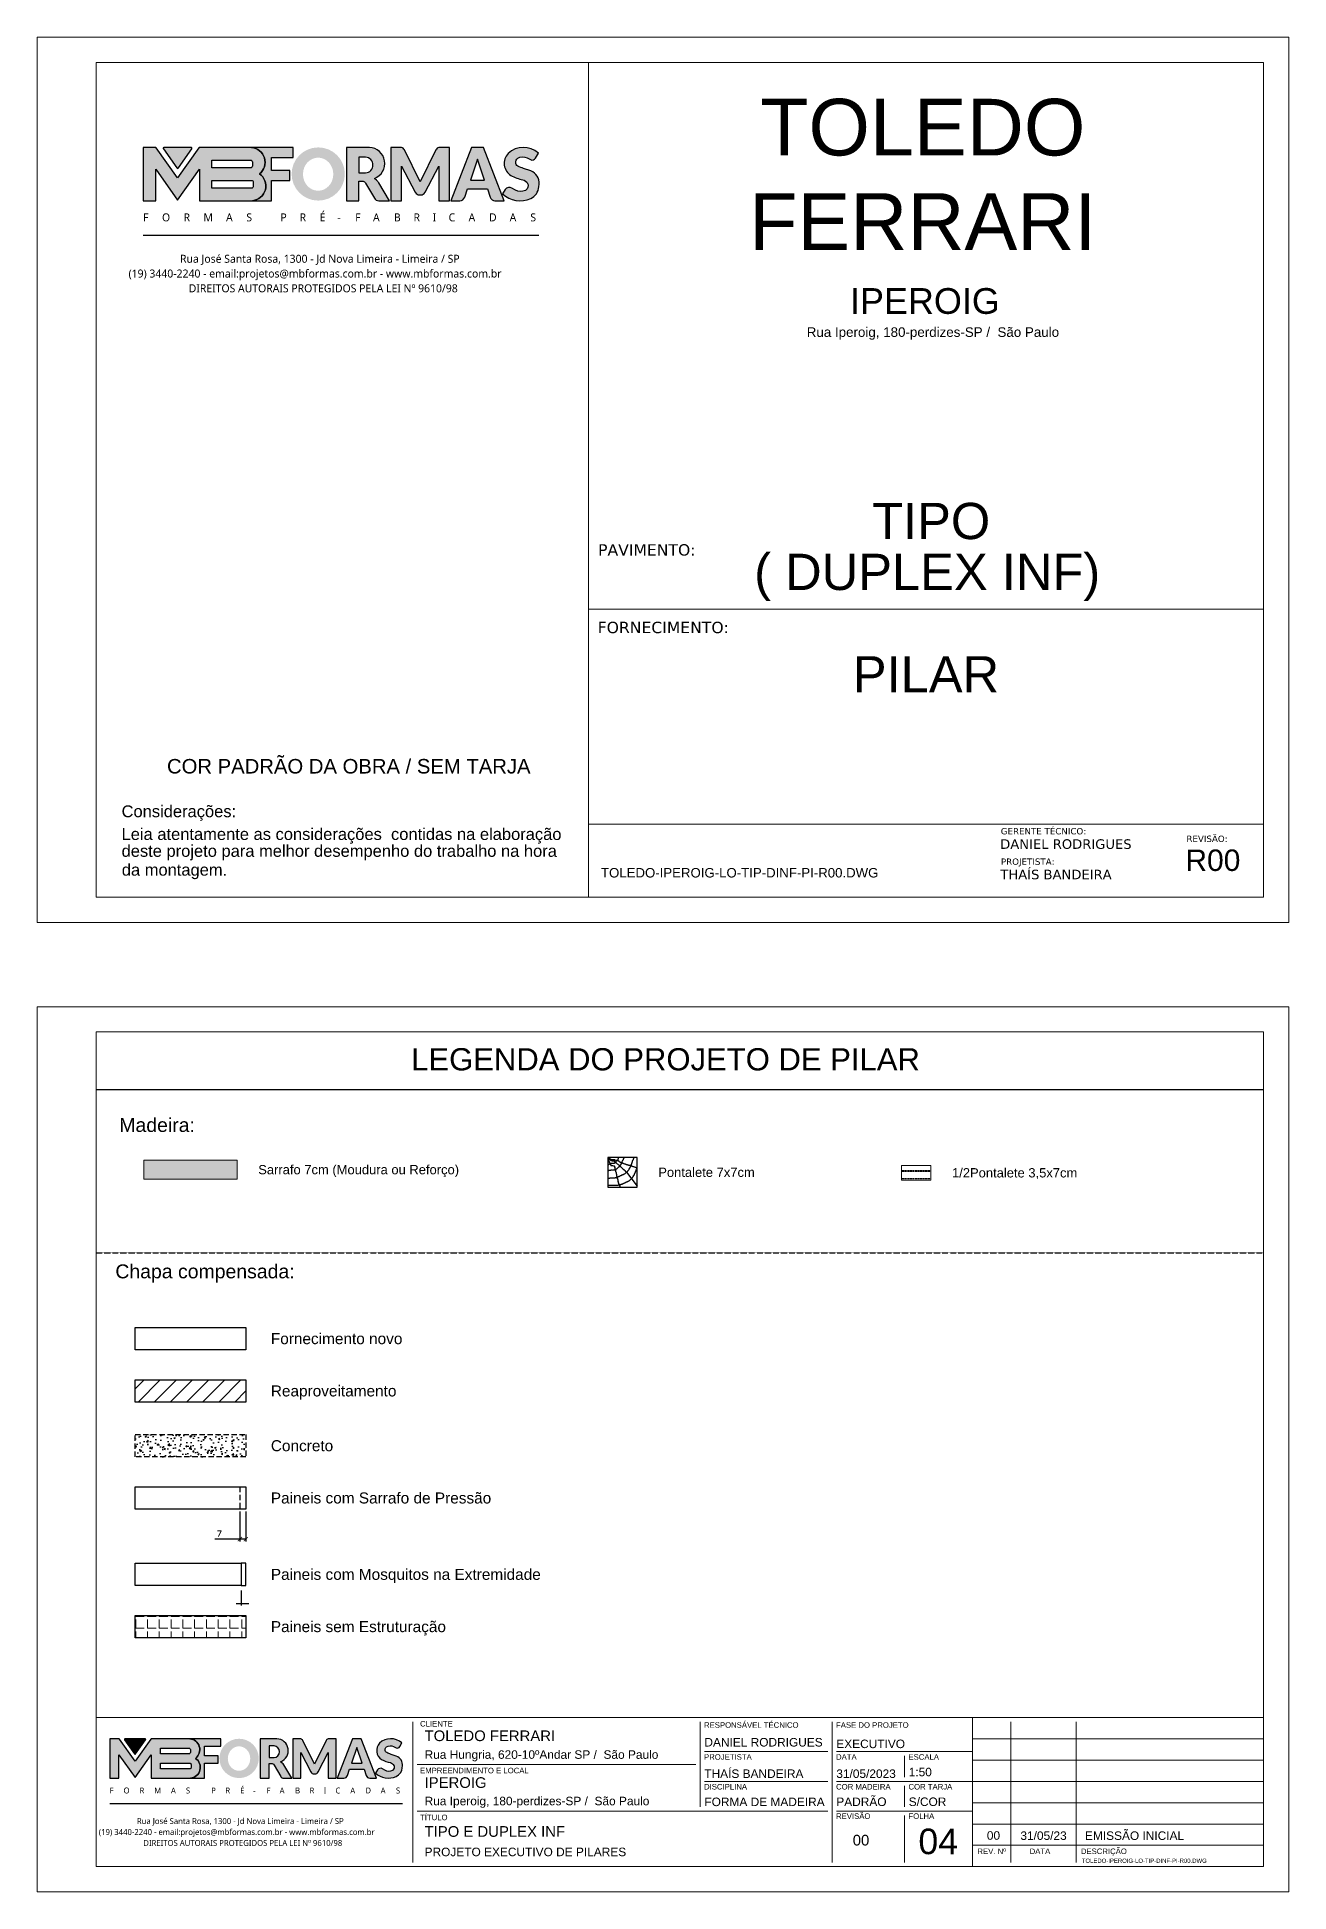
# Model space of a CAD drawing. Extents: x -23436 to 4767, y -3862 to 10024.
# Drawn here: x -20676 to -19191, y 7532 to 9732 of the extents above; entities that cross this region are included whole.
import ezdxf
from ezdxf.enums import TextEntityAlignment as Align

# ---------------------------------------------------------------- set-up
doc = ezdxf.new("R2010")
doc.units = 0
doc.header["$PDMODE"] = 2
doc.header["$PDSIZE"] = 10
for name, pattern in [('CABLIN', [0.35, 0.25, -0.1]), ('DIVIDE2', [0.625, 0.25, -0.125, 0, -0.125, 0, -0.125]), ('HIDDEN', [9.525, 6.35, -3.175])]:
    doc.linetypes.add(name, pattern=pattern)
doc.layers.get('0').update_dxf_attribs({"lineweight": 13})
doc.layers.get('Defpoints').update_dxf_attribs({"lineweight": 13})
for name, color, linetype in [('Concreto', 250, 'HIDDEN'), ('Cota', 4, 'Continuous'), ('Hachura', 252, 'CABLIN'), ('MB Folha', 7, 'Continuous'), ('MB Logo', 254, 'Continuous'), ('Painéis', 30, 'Continuous'), ('Reaproveitamento', 252, 'Continuous'), ('Sarr 7x7', 104, 'Continuous'), ('Sarrafo de Pressão', 42, 'HIDDEN')]:
    doc.layers.add(name, color=color, linetype=linetype)
for name, color, linetype, lineweight in [('Folha', 7, 'Continuous', 13), ('FOLHA MB', 7, 'Continuous', 13), ('Madeira', 100, 'Continuous', 13), ('N° FOLHA', 5, 'Continuous', 13)]:
    doc.layers.add(name, color=color, linetype=linetype, lineweight=lineweight)
doc.styles.add('ARIAL', font='arial.ttf', dxfattribs={"oblique": 15, "height": 25})
doc.styles.add('ARIAL3', font='arial.ttf', dxfattribs={"height": 2})
doc.styles.add('MB_C01', font='arial.ttf', dxfattribs={"height": 1.3})
doc.styles.add('MB_C02', font='arial.ttf', dxfattribs={"height": 2})
doc.styles.add('MB_C03', font='arial.ttf', dxfattribs={"height": 2.5})
doc.styles.add('MB_C04', font='arial.ttf', dxfattribs={"height": 6})
doc.styles.add('MtXpl_Lucida_Sans_Un', font='l_10646.ttf')
doc.styles.add('RICARDO', font='arial.ttf', dxfattribs={"width": 0.8})
doc.styles.add('ROMANS', font='romans.shx')
doc.styles.add('stylellllll', font='verdana.ttf', dxfattribs={"height": 2})
doc.styles.add('TQS_ARIAL', font='arial.ttf')
doc.styles.add('VERDANA', font='verdana.ttf', dxfattribs={"oblique": 15})
doc.dimstyles.new('Cota Paínel', dxfattribs={"dimtxt": 7, "dimasz": 5, "dimexe": 3, "dimexo": 3, "dimgap": 3, "dimtad": 1, "dimdec": 1, "dimzin": 12, "dimdsep": 46, "dimtxsty": 'ROMANS', "dimblk": 'ARCHTICK', "dimcen": 0, "dimclrd": 4, "dimclre": 4, "dimclrt": 1, "dimadec": 1, "dimazin": 3, "dimtfac": 1, "dimtdec": 1, "dimtmove": 0, "dimatfit": 3, "dimldrblk": 'OBLIQUE', "dimfxl": 0, "dimtolj": 1, "dimtzin": 12, "dimarcsym": 0})

# ---------------------------------------------------------------- blocks, each defined once
blk = doc.blocks.new('MB-NOVO')
at = {"layer": 'MB Logo', "linetype": 'Continuous'}
h = blk.add_hatch(color=256, dxfattribs=at)
h.dxf.hatch_style = 1
h.set_gradient(color1=(242, 132, 69), color2=(247, 180, 141), rotation=90, tint=1)
h.paths.add_polyline_path([(-18529.6, 10980.8), (-18475.7, 10980.8, 0.706757), (-18468.7, 11008, 0.681802), (-18476.7, 11034.9), (-18529.4, 11034.9, 0.243712), (-18530.2, 11034.5), (-18551.7, 11003.9), (-18573.3, 11034.5, 0.243712), (-18574.1, 11034.9), (-18586.5, 11034.9), (-18586.5, 10980.8), (-18573.9, 10980.8), (-18573.9, 11012.9), (-18551.7, 10981.5), (-18529.6, 11012.9)])
h.paths.add_polyline_path([(-18516.8, 11014.1), (-18516.8, 11022), (-18477.8, 11022, -0.414214), (-18475.8, 11020), (-18475.8, 11016.1, -0.414214), (-18477.8, 11014.1)], flags=16)
h.paths.add_polyline_path([(-18516.8, 11001.4), (-18476.8, 11001.4, -0.414214), (-18474.8, 10999.4), (-18474.8, 10995.5, -0.414214), (-18476.8, 10993.5), (-18516.8, 10993.5)], flags=16)
at = {"layer": 'MB Logo', "true_color": 0x262626}
h = blk.add_hatch(color=250, dxfattribs=at)
h.dxf.hatch_style = 1
h.paths.add_polyline_path([(-18537.3, 11033.3, 0.60809), (-18538.1, 11034.9), (-18565.3, 11034.9, 0.60809), (-18566.1, 11033.3), (-18552.5, 11014, 0.518202), (-18550.9, 11014)])
h = blk.add_hatch(color=250, dxfattribs=at)
h.dxf.hatch_style = 1
h.paths.add_polyline_path([(-18456.2, 11011.3), (-18456.2, 11024.6), (-18434.2, 11024.6), (-18434.2, 11034.9), (-18476.7, 11034.9, -0.681802), (-18468.7, 11008, -0.706757), (-18475.7, 10980.8), (-18456.2, 10980.8), (-18456.2, 11001.4), (-18437.8, 11001.4), (-18437.8, 11011.3)])
h = blk.add_hatch(color=250, dxfattribs=at)
h.dxf.hatch_style = 1
h.paths.add_polyline_path([(-18435.9, 11007.9, 1), (-18381.9, 11007.9, 1)])
edge = h.paths.add_edge_path(flags=16)
edge.add_ellipse((-18409, 11007.7), major_axis=(0, 16.8), ratio=0.916255, start_angle=0, end_angle=360)
h = blk.add_hatch(color=250, dxfattribs=at)
h.dxf.hatch_style = 1
h.paths.add_polyline_path([(-18357, 11034.9), (-18380.2, 11034.9), (-18380.2, 10980.8), (-18367.6, 10980.8), (-18367.6, 11000.7), (-18363.4, 11000.7, -0.195765), (-18360.9, 10998.9), (-18351.8, 10983.2, 0.261385), (-18347.5, 10980.8), (-18336.4, 10980.8), (-18347.5, 10999, 0.082429), (-18349.6, 11001.5), (-18351.9, 11003.4, 0.81838)])
h.paths.add_polyline_path([(-18360.8, 11009), (-18367.6, 11009), (-18367.6, 11025), (-18360.8, 11025, -0.92578)], flags=16)
h = blk.add_hatch(color=250, dxfattribs=at)
h.dxf.hatch_style = 1
h.paths.add_polyline_path([(-18286.6, 11015.9), (-18286.6, 10980.8), (-18275.8, 10980.8), (-18275.8, 11034.9), (-18286.6, 11034.9, 0.216647), (-18289.4, 11032.4), (-18305.5, 10999.8), (-18321.6, 11032.7, 0.199908), (-18324.3, 11034.9), (-18335.2, 11034.9), (-18335.2, 10980.8), (-18324.3, 10980.8), (-18324.3, 11015.9), (-18310.4, 10989.3, 0.279644), (-18306, 10986.6, 0.340986), (-18300.5, 10989.3)])
h = blk.add_hatch(color=250, dxfattribs=at)
h.dxf.hatch_style = 1
h.paths.add_polyline_path([(-18274.4, 10980.8), (-18265, 10980.8, 0.322517), (-18260.2, 10984.3), (-18257.3, 10993), (-18237.2, 10993), (-18234.3, 10984.3, 0.322517), (-18229.5, 10980.8), (-18220.3, 10980.8), (-18241.2, 11034.9), (-18253.4, 11034.9)])
h.paths.add_polyline_path([(-18254.4, 11001.6), (-18247.3, 11023), (-18240.1, 11001.6)], flags=16)
h = blk.add_hatch(color=250, dxfattribs=at)
h.dxf.hatch_style = 1
h.paths.add_polyline_path([(-18206, 11024, -0.247671), (-18196.9, 11024.3), (-18193.5, 11022.5, 0.40799), (-18188.2, 11024.1), (-18185.4, 11029.1, 0.392837), (-18216.2, 11028.7, 0.467779), (-18213.3, 11006.3, 0.077523), (-18201.2, 11002.1, -0.214206), (-18196.1, 10997.9, -0.284295), (-18198.2, 10991.4, -0.26924), (-18208.8, 10991.6), (-18212.2, 10993.6, 0.407727), (-18219, 10992.1), (-18221.8, 10987.7, 0.296878), (-18193.2, 10983.1, 0.272251), (-18184.9, 10995.3), (-18184.6, 10997.9, 0.348906), (-18193.7, 11011.2), (-18200.4, 11013.5, -0.045018), (-18205.8, 11015.7, -0.618284)])
at = {"layer": 'MB Logo', "linetype": 'Continuous'}
blk.add_line((-18586.5, 10945.9), (-18184.8, 10945.9), dxfattribs=at)
at = {"layer": 'MB Logo', "color": 23, "linetype": 'Continuous', "true_color": 0xf28445}
for points in [[(-18573.3, 11034.5, 0.243712), (-18574.1, 11034.9), (-18586.5, 11034.9), (-18586.5, 10980.8), (-18573.9, 10980.8), (-18573.9, 11012.9), (-18551.7, 10981.5), (-18529.6, 11012.9), (-18529.6, 10980.8), (-18475.7, 10980.8, 0.706757), (-18468.7, 11008, 0.681802), (-18476.7, 11034.9), (-18529.4, 11034.9, 0.243712), (-18530.2, 11034.5), (-18551.7, 11003.9)], [(-18516.8, 11022), (-18477.8, 11022, -0.414214), (-18475.8, 11020), (-18475.8, 11016.1, -0.414214), (-18477.8, 11014.1), (-18516.8, 11014.1)], [(-18516.8, 11001.4), (-18476.8, 11001.4, -0.414214), (-18474.8, 10999.4), (-18474.8, 10995.5, -0.414214), (-18476.8, 10993.5), (-18516.8, 10993.5)]]:
    blk.add_lwpolyline(points, format="xyb", close=True, dxfattribs=at)
at = {"layer": 'MB Logo', "color": 250, "true_color": 0x262626}
for points in [[(-18537.3, 11033.3, 0.60809), (-18538.1, 11034.9), (-18565.3, 11034.9, 0.60809), (-18566.1, 11033.3), (-18552.5, 11014, 0.518202), (-18550.9, 11014)], [(-18437.8, 11011.3), (-18456.2, 11011.3), (-18456.2, 11024.6), (-18434.2, 11024.6), (-18434.2, 11034.9), (-18476.7, 11034.9, -0.681802), (-18468.7, 11008, -0.706757), (-18475.7, 10980.8), (-18456.2, 10980.8), (-18456.2, 11001.4), (-18437.8, 11001.4)], [(-18347.5, 10980.8), (-18336.4, 10980.8), (-18347.5, 10999, 0.082429), (-18349.6, 11001.5), (-18351.9, 11003.4, 0.81838), (-18357, 11034.9), (-18380.2, 11034.9), (-18380.2, 10980.8), (-18367.6, 10980.8), (-18367.6, 11000.7), (-18363.4, 11000.7, -0.209789), (-18360.8, 10998.7), (-18351.8, 10983.2, 0.261385)], [(-18286.6, 11015.9), (-18286.6, 10980.8), (-18275.8, 10980.8), (-18275.8, 11034.9), (-18286.6, 11034.9, 0.216647), (-18289.4, 11032.4), (-18305.5, 10999.8), (-18321.5, 11032.4, 0.216647), (-18324.3, 11034.9), (-18335.2, 11034.9), (-18335.2, 10980.8), (-18324.3, 10980.8), (-18324.3, 11015.9), (-18310.4, 10989.3, 0.279644), (-18306, 10986.6), (-18304.9, 10986.6, 0.279644), (-18300.5, 10989.3)], [(-18265, 10980.8, 0.322517), (-18260.2, 10984.3), (-18257.3, 10993), (-18237.2, 10993), (-18234.3, 10984.3, 0.322517), (-18229.5, 10980.8), (-18220.3, 10980.8), (-18241.2, 11034.9), (-18253.4, 11034.9), (-18274.4, 10980.8)], [(-18206.2, 11015.9, -0.549626), (-18206.4, 11023.8, -0.258723), (-18196.9, 11024.3), (-18193.5, 11022.5, 0.40799), (-18188.2, 11024.1), (-18185.4, 11029.1, 0.392837), (-18216.2, 11028.7, 0.467779), (-18213.3, 11006.3, 0.077523), (-18201.2, 11002.1, -0.203897), (-18196.3, 10998.2), (-18196.1, 10997.8, -0.267611), (-18198, 10991.6), (-18198.5, 10991.3, -0.261145), (-18208.8, 10991.6), (-18212.2, 10993.6, 0.407727), (-18219, 10992.1), (-18221.8, 10987.7, 0.296878), (-18193.2, 10983.1, 0.265963), (-18184.9, 10994.9), (-18184.7, 10997.6, 0.340466), (-18193.1, 11011), (-18200.4, 11013.5, -0.049298)], [(-18367.6, 11009), (-18360.8, 11009, 0.92578), (-18360.8, 11025), (-18367.6, 11025)]]:
    blk.add_lwpolyline(points, format="xyb", close=True, dxfattribs=at)
blk.add_lwpolyline([(-18247.3, 11023), (-18254.4, 11001.6), (-18240.1, 11001.6)], close=True, dxfattribs=at)
at = {"layer": 'MB Logo', "color": 250, "true_color": 0x262626, "style": 'MtXpl_Lucida_Sans_Un'}
for s, height, p in [('F', 8.12, (-18586.8, 10959.8)), ('O', 8.12, (-18567.5, 10959.8)), ('R', 8.12, (-18545.6, 10959.8)), ('M', 8.12, (-18525.4, 10959.8)), ('A', 8.12, (-18502.5, 10959.8)), ('S', 8.12, (-18481.9, 10959.8)), ('P', 8.12, (-18447.3, 10959.8)), ('R', 8.12, (-18427.8, 10959.8)), ('É', 8.12, (-18407.5, 10959.8)), ('-', 8.12, (-18389.6, 10959.8)), ('F', 8.12, (-18371.4, 10959.8)), ('A', 8.12, (-18353.3, 10959.8)), ('B', 8.12, (-18332.1, 10959.8)), ('R', 8.12, (-18312.2, 10959.8)), ('I', 8.12, (-18292.7, 10959.8)), ('C', 8.12, (-18276.6, 10959.8)), ('A', 8.12, (-18256.3, 10959.8)), ('D', 8.12, (-18235.5, 10959.8)), ('A', 8.12, (-18214.6, 10959.8)), ('S', 8.12, (-18193.6, 10959.8)), ('DIREITOS AUTORAIS PROTEGIDOS PELA LEI Nº 9610/98', 8.122, (-18540.4, 10887.8))]:
    blk.add_text(s, height=height, dxfattribs=at).set_placement(p)
at = {"layer": 'MB Logo', "style": 'MtXpl_Lucida_Sans_Un'}
for s, p in [('Rua José Santa Rosa, 1300 - Jd Nova Limeira - Limeira / SP', (-18549.2, 10917.8)), ('(19) 3440-2240 - email:projetos@mbformas.com.br - www.mbformas.com.br', (-18601.5, 10902.8))]:
    blk.add_text(s, height=8.122, dxfattribs=at).set_placement(p)
blk = doc.blocks.new('A$C169d8357')
at = {"layer": 'FOLHA MB', "color": 1}
for p, q in [((1109.8, 356.7), (70, 356.7)), ((1109.8, 356.7), (1109.8, 179.9)), ((1455, 356.7), (1109.8, 356.7)), ((445.6, 351.7), (445.6, 185)), ((786.6, 351.7), (786.6, 250.7)), ((943.1, 351.7), (943.1, 185)), ((1455, 331.5), (1109.8, 331.5)), ((1155.3, 185), (1155.3, 351.7)), ((1232.6, 351.7), (1232.6, 185)), ((938.1, 316.3), (791.6, 316.3)), ((1109.8, 316.3), (948.2, 316.3)), ((1029, 311.3), (1029, 286)), ((781.5, 301.2), (450.7, 301.2)), ((1455, 306.2), (1109.8, 306.2)), ((938.1, 281), (791.6, 281)), ((1109.8, 281), (948.2, 281)), ((1029, 275.9), (1029, 250.7)), ((1455, 281), (1109.8, 281)), ((938.1, 245.6), (450.7, 245.6)), ((1109.8, 245.6), (948.2, 245.6)), ((1455, 255.7), (1109.8, 255.7)), ((1029, 240.6), (1029, 185)), ((1455, 230.4), (1109.8, 230.4)), ((1455, 205.2), (1109.8, 205.2))]:
    blk.add_line(p, q, dxfattribs=at)
for points in [[(0, 1199.9), (0, 149.9), (1485, 149.9), (1485, 1199.9)], [(70, 1169.9), (70, 179.9), (1455, 179.9), (1455, 1169.9)]]:
    blk.add_lwpolyline(points, close=True, dxfattribs=at)
at = {"layer": 'MB Logo', "xscale": 0.8642040370897565, "yscale": 0.8642040370897565, "zscale": 0.8642040370897565}
blk.add_blockref('MB-NOVO', (16148.7, -9204.8), dxfattribs=at)
at = {"layer": 'FOLHA MB', "color": 6}
for s, height, style, p in [('CLIENTE', 6.57, 'MB_C01', (454.3, 346.1)), ('RESPONSÁVEL TÉCNICO', 6.566, 'MB_C01', (791.2, 344.6)), ('FASE DO PROJETO', 6.566, 'MB_C01', (947.8, 344.6)), ('Rua Hungria, 620-10ºAndar SP /  São Paulo', 10.102, 'MB_C02', (459.7, 307.8)), ('PROJETISTA', 6.57, 'MB_C01', (791.2, 306.7)), ('DATA', 6.57, 'MB_C01', (947.8, 306.7)), ('ESCALA', 6.57, 'MB_C01', (1033.7, 306.7)), ('EMPREENDIMENTO E LOCAL', 6.566, 'MB_C01', (454.3, 290.6)), ('DISCIPLINA', 6.57, 'MB_C01', (791.2, 271.4)), ('COR MADEIRA', 6.566, 'MB_C01', (947.8, 271.4)), ('COR TARJA', 6.57, 'MB_C01', (1033.7, 271.4)), ('TÍTULO', 6.57, 'MB_C01', (454.3, 235)), ('Rua Iperoig, 180-perdizes-SP /  São Paulo', 10.102, 'MB_C02', (459.7, 252.7)), ('REVISÃO', 6.57, 'MB_C01', (947.8, 236.5)), ('FOLHA', 6.57, 'MB_C01', (1033.7, 236.5)), ('PROJETO EXECUTIVO DE PILARES', 10.102, 'MB_C02', (459.7, 192.3))]:
    blk.add_text(s, height=height, dxfattribs=dict(at, style=style)).set_placement(p)
at = {"layer": 'FOLHA MB', "color": 5}
for s, height, style, p in [('TOLEDO FERRARI', 12.628, 'MB_C03', (459.7, 328.8)), ('DANIEL RODRIGUES', 10.102, 'MB_C02', (791.6, 322.4)), ('EXECUTIVO', 10.1, 'MB_C02', (948.1, 320.5)), ('IPEROIG', 12.63, 'MB_C03', (459.7, 273.3)), ('THAÍS BANDEIRA', 10.102, 'MB_C02', (791.5, 285.1)), ('31/05/2023', 10.1, 'MB_C02', (948.1, 285.1)), ('1:50', 10.1, 'MB_C02', (1034, 287.1)), ('PADRÃO', 10.1, 'MB_C02', (948.1, 251.8)), ('FORMA DE MADEIRA', 10.102, 'MB_C02', (791.6, 251.7)), ('S/COR', 10.1, 'MB_C02', (1034, 251.8)), ('TIPO E DUPLEX INF', 12.628, 'MB_C03', (459.7, 215.3)), ('00', 10.1, 'MB_C02', (1126.7, 211.8)), ('31/05/23', 10.1, 'MB_C02', (1166.5, 211.6)), ('EMISSÃO INICIAL', 10.102, 'MB_C02', (1243.1, 211.6)), ('00', 12.63, 'MB_C03', (967.6, 205))]:
    blk.add_text(s, height=height, dxfattribs=dict(at, style=style)).set_placement(p)
at = {"layer": 'FOLHA MB', "color": 6, "style": 'MB_C01'}
for s, p in [('REV. Nº', (1132.5, 198.1)), ('DATA', (1189.7, 198.1)), ('DESCRIÇÃO', (1265.5, 198.1))]:
    blk.add_text(s, height=6.57, dxfattribs=at).set_placement(p, align=Align.MIDDLE_CENTER)
at = {"layer": 'FOLHA MB', "insert": (1239.4, 189.4), "char_height": 5.051, "width": 210.818, "attachment_point": 1, "style": 'MB_C04'}
blk.add_mtext('TOLEDO-IPEROIG-LO-TIP-DINF-PI-R00.DWG', dxfattribs=at)
blk = doc.blocks.new('_ArchTick')
at = {"color": 0, "linetype": 'ByBlock', "const_width": 0.15}
blk.add_lwpolyline([(-0.5, -0.5), (0.5, 0.5)], dxfattribs=at)
blk = doc.blocks.new('*D63')
at = {"layer": 'Cota', "color": 4, "lineweight": -2, "transparency": 16777216}
for p, q in [((-20435.8, 7983.3), (-20435.8, 7947.7)), ((-20428.8, 7983.3), (-20428.8, 7947.7)), ((-20435.8, 7950.7), (-20465.5, 7950.7)), ((-20428.8, 7950.7), (-20435.8, 7950.7))]:
    blk.add_line(p, q, dxfattribs=at)
at = {"layer": 'Defpoints', "color": 0, "transparency": 16777216}
for p in [(-20435.8, 7986.3), (-20428.8, 7986.3), (-20428.8, 7950.7)]:
    blk.add_point(p, dxfattribs=at)
at = {"layer": 'Cota', "color": 4, "lineweight": -2, "transparency": 16777216, "xscale": 5, "yscale": 5, "zscale": 5, "rotation": 180}
blk.add_blockref('_ArchTick', (-20435.8, 7950.7), dxfattribs=at)
at = {"layer": 'Cota', "color": 4, "lineweight": -2, "transparency": 16777216, "xscale": 5, "yscale": 5, "zscale": 5}
blk.add_blockref('_ArchTick', (-20428.8, 7950.7), dxfattribs=at)
at = {"layer": 'Cota', "color": 1, "transparency": 16777216, "insert": (-20460.1, 7957.2), "char_height": 7, "attachment_point": 5, "style": 'ROMANS'}
blk.add_mtext('\\A1;7', dxfattribs=at)
blk = doc.blocks.new('_OBLIQUE')
at = {"color": 0, "linetype": 'ByBlock', "lineweight": -2}
for p, q in [((0, 0), (-1, 0)), ((-0.5, -0.5), (0.5, 0.5))]:
    blk.add_line(p, q, dxfattribs=at)

msp = doc.modelspace()

# ---------------------------------------------------------------- hatches: boundary and pattern name
at = {"true_color": 0x636466}
h = msp.add_hatch(dxfattribs=at)
h.set_pattern_fill('ANGLE', color=251, scale=2)
h.set_pattern_definition([(0, (-34208.086, 5595.928), (0, 13.97), [10.16, -3.81]), (90, (-34208.086, 5595.928), (-13.97, 9e-16), [10.16, -3.81])])
h.paths.add_polyline_path([(-20428.754, 7860.122), (-20559.952, 7860.122), (-20559.952, 7833.719), (-20428.754, 7833.719)])
at = {"layer": 'Concreto'}
h = msp.add_hatch(dxfattribs=at)
h.set_pattern_fill('AR-CONC', color=256, scale=2.373125, style=0)
h.set_pattern_definition([(50, (-10310.081, 8146.983), (17.02148, -1.489187), [1.779844, -19.57828]), (355, (-10310.081, 8146.983), (-3.292743, 17.85046), [1.423875, -15.662625]), (100.4514, (-10308.663, 8146.858), (13.72875, 16.361262), [1.512634, -16.63898]), (46.1842, (-10310.08, 8151.729), (25.326964, -3.927973), [2.669766, -29.36742]), (96.6356, (-10307.97, 8151.402), (22.180715, 23.117035), [2.26895, -24.958464]), (351.1842, (-10310.08, 8151.73), (22.180696, 23.11705), [2.13581, -23.49394]), (21, (-10307.708, 8150.542), (14.16535, -9.55465), [1.779844, -19.57828]), (326, (-10307.708, 8150.542), (5.774177, 17.208717), [1.423875, -15.662625]), (71.4514, (-10306.527, 8149.746), (19.939533, 7.654052), [1.512634, -16.63898]), (37.5, (-10310.081, 8146.9826), (0.2885686, 7.8999873), [0, -15.472775, 0, -15.899938, 0, -15.721953]), (7.5, (-10310.081, 8146.983), (6.242969, 9.359883), [0, -9.0653376, 0, -15.116806, 0, -5.992141]), (327.5, (-10315.373, 8146.9826), (12.6682738, -0.5352553), [0, -5.932813, 0, -18.510375, 0, -24.561844]), (317.5, (-10317.746, 8146.983), (13.839737, 2.375616), [0, -7.712656, 0, -12.292788, 0, -17.442469])])
h.paths.add_polyline_path([(-20428.754, 8048.308), (-20428.754, 8074.711), (-20559.952, 8074.711), (-20559.952, 8048.308)])
at = {"layer": 'Madeira'}
msp.add_hatch(color=253, dxfattribs=at).paths.add_polyline_path([(-20439.068, 8377.808), (-20439.068, 8400.06), (-20549.638, 8400.06), (-20549.638, 8377.808)])
at = {"layer": 'Reaproveitamento'}
h = msp.add_hatch(dxfattribs=at)
h.set_pattern_fill('ANSI31', color=256, scale=4.26, style=0)
h.set_pattern_definition([(45, (-34208.086, 5536.908), (-9.563973, 9.563973), [])])
h.paths.add_polyline_path([(-20428.754, 8139.691), (-20559.952, 8139.691), (-20559.952, 8113.288), (-20428.754, 8113.288)])

# ---------------------------------------------------------------- linework, layer by layer
at = {"layer": 'Concreto'}
msp.add_lwpolyline([(-20559.952, 8074.711), (-20428.754, 8074.711), (-20428.754, 8048.308), (-20559.952, 8048.308)], close=True, dxfattribs=at)
at = {"layer": 'Cota'}
for p, q in [((-20434.128, 7889.786), (-20434.128, 7871.988)), ((-20440.06, 7874.361), (-20425.195, 7874.361))]:
    msp.add_line(p, q, dxfattribs=at)
at = {"layer": 'FOLHA MB', "color": 1}
for p, q in [((-20022.425, 8798.661), (-20022.425, 9702.259)), ((-20022.425, 9053.577), (-19221.397, 9053.577)), ((-19221.397, 8798.661), (-20022.425, 8798.661)), ((-19221.397, 8798.661), (-20022.425, 8798.661))]:
    msp.add_line(p, q, dxfattribs=at)
for points in [[(-20676.397, 8682.259), (-19191.397, 8682.259), (-19191.397, 9732.259), (-20676.397, 9732.259)], [(-19221.397, 8712.259), (-20606.397, 8712.259), (-20606.397, 9702.259), (-19221.397, 9702.259)], [(-20022.425, 8798.661), (-19221.397, 8798.661), (-19221.397, 8712.259), (-20022.425, 8712.259)]]:
    msp.add_lwpolyline(points, close=True, dxfattribs=at)
at = {"layer": 'Hachura'}
for p, q in [((-19651.036, 8388.034), (-19616.036, 8388.034)), ((-19651.036, 8386.97), (-19616.036, 8386.97)), ((-19651.036, 8378.427), (-19616.036, 8378.427))]:
    msp.add_line(p, q, dxfattribs=at)
for points in [[(-19999.481, 8378.881), (-19999.343, 8378.881), (-19998.868, 8379.017), (-19997.036, 8379.017), (-19996.561, 8379.084), (-19995.679, 8379.084), (-19991.704, 8379.22), (-19991.297, 8379.288), (-19990.822, 8379.288), (-19990.347, 8379.424), (-19989.872, 8379.491), (-19989.465, 8379.627), (-19988.99, 8379.83), (-19988.515, 8380.034), (-19988.108, 8380.102), (-19987.633, 8380.305), (-19987.158, 8380.441), (-19986.683, 8380.644), (-19986.276, 8380.848), (-19985.801, 8381.051), (-19985.326, 8381.187), (-19984.851, 8381.458), (-19984.444, 8381.797), (-19983.969, 8381.865), (-19983.494, 8382.069), (-19983.087, 8382.408), (-19982.612, 8382.611), (-19982.137, 8382.815), (-19981.662, 8383.018), (-19981.051, 8383.222), (-19980.44, 8383.425), (-19979.83, 8383.832), (-19979.423, 8384.035), (-19978.948, 8384.239), (-19978.473, 8384.646), (-19978.066, 8385.053), (-19977.591, 8385.46), (-19977.116, 8385.799), (-19976.844, 8386.206), (-19976.369, 8386.613), (-19975.419, 8387.426), (-19975.148, 8388.037), (-19974.673, 8388.308), (-19974.537, 8388.715), (-19974.062, 8389.258), (-19973.927, 8389.868), (-19973.655, 8390.343), (-19973.316, 8390.885), (-19972.841, 8391.36), (-19972.705, 8391.767), (-19972.569, 8392.309), (-19972.23, 8392.852), (-19972.094, 8393.259), (-19971.959, 8393.734), (-19971.552, 8394.276), (-19971.416, 8394.819), (-19971.28, 8395.294), (-19970.941, 8395.701), (-19970.805, 8396.243), (-19970.67, 8396.65), (-19970.534, 8397.125), (-19970.33, 8397.871), (-19970.059, 8398.413), (-19969.923, 8399.388), (-19969.72, 8399.999), (-19969.312, 8400.041), (-19969.109, 8400.651), (-19968.973, 8401.058), (-19968.838, 8401.465), (-19968.702, 8401.872), (-19968.498, 8402.279), (-19968.498, 8403.314)], [(-19999.481, 8403.314), (-19998.325, 8402.489), (-19998.19, 8402.082), (-19997.783, 8401.879), (-19997.443, 8401.472), (-19996.968, 8401.268), (-19996.697, 8400.861), (-19996.358, 8400.454), (-19996.086, 8400.048), (-19995.951, 8400.141), (-19995.476, 8399.734), (-19991.636, 8399.191), (-19991.229, 8398.352), (-19990.754, 8397.945), (-19990.415, 8397.538), (-19990.008, 8397.131), (-19989.533, 8396.928), (-19988.922, 8396.521), (-19988.651, 8396.114), (-19988.176, 8395.91), (-19987.429, 8395.3), (-19986.954, 8394.893), (-19986.208, 8394.554), (-19986.004, 8394.147), (-19985.462, 8393.876), (-19985.258, 8393.469), (-19984.851, 8392.926), (-19984.376, 8392.519), (-19983.63, 8391.909), (-19982.68, 8391.095), (-19982.408, 8390.688), (-19981.458, 8390.01), (-19981.323, 8389.535), (-19980.848, 8389.332), (-19980.237, 8388.789), (-19979.626, 8388.382), (-19979.219, 8388.043), (-19978.88, 8387.501), (-19978.608, 8387.094), (-19978.133, 8386.483), (-19977.387, 8386.416), (-19977.048, 8386.009), (-19964.481, 8369.261)], [(-19999.481, 8403.314), (-19999.362, 8402.957), (-19999.362, 8402.55), (-19999.226, 8402.144), (-19999.023, 8401.737), (-19998.887, 8401.33), (-19998.751, 8400.923), (-19998.616, 8400.516), (-19998.616, 8400.109), (-19998.412, 8400.202), (-19998.141, 8399.795), (-19998.005, 8399.388), (-19997.801, 8398.346), (-19997.666, 8397.939), (-19997.394, 8397.532), (-19997.191, 8397.125), (-19996.919, 8396.514), (-19996.784, 8396.107), (-19996.309, 8395.701), (-19996.173, 8395.226), (-19996.173, 8394.751), (-19995.698, 8394.344), (-19995.562, 8393.937), (-19991.723, 8393.53), (-19991.587, 8392.988), (-19991.452, 8392.445), (-19991.316, 8392.038), (-19991.112, 8391.36), (-19990.977, 8390.817), (-19990.841, 8390.207), (-19990.841, 8389.665), (-19990.705, 8389.054), (-19990.502, 8388.579), (-19990.366, 8388.172), (-19990.23, 8387.698), (-19990.23, 8387.291), (-19990.094, 8386.748), (-19989.891, 8386.341), (-19989.755, 8385.934), (-19989.619, 8385.46), (-19989.619, 8385.053), (-19989.484, 8384.442), (-19989.28, 8383.968), (-19989.145, 8383.561), (-19989.145, 8382.34), (-19989.009, 8381.865), (-19988.67, 8381.187), (-19988.534, 8380.78), (-19988.534, 8379.898), (-19988.262, 8379.491), (-19988.127, 8379.084), (-19988.127, 8378.61), (-19987.923, 8378.135), (-19987.923, 8377.592), (-19987.652, 8377.118), (-19987.516, 8376.575), (-19987.312, 8376.1), (-19987.312, 8375.015), (-19987.041, 8374.405), (-19986.905, 8373.93), (-19986.905, 8373.523), (-19984.672, 8368.314)], [(-19999.481, 8387.759), (-19999.275, 8387.833), (-19998.8, 8388.037), (-19998.325, 8388.105), (-19997.918, 8388.172), (-19997.443, 8388.308), (-19996.968, 8388.376), (-19996.561, 8388.376), (-19996.086, 8388.512), (-19995.611, 8388.512), (-19991.636, 8388.579), (-19991.229, 8388.783), (-19990.754, 8388.986), (-19990.279, 8389.258), (-19989.872, 8389.325), (-19989.397, 8389.665), (-19988.922, 8389.936), (-19988.447, 8390.275), (-19988.04, 8390.682), (-19987.565, 8390.953), (-19987.226, 8391.36), (-19986.819, 8391.699), (-19986.479, 8392.106), (-19986.004, 8392.445), (-19985.597, 8392.852), (-19985.122, 8393.123), (-19984.647, 8393.53), (-19984.512, 8393.937), (-19984.24, 8394.344), (-19983.901, 8394.819), (-19983.63, 8395.226), (-19983.426, 8395.633), (-19983.29, 8396.04), (-19983.155, 8396.447), (-19982.815, 8396.853), (-19982.815, 8397.26), (-19982.544, 8397.667), (-19982.408, 8398.074), (-19982.205, 8398.481), (-19981.933, 8399.388), (-19981.594, 8399.795), (-19981.458, 8400.202), (-19981.187, 8400.109), (-19981.051, 8400.584), (-19980.848, 8400.991), (-19980.712, 8401.397), (-19980.576, 8401.804), (-19980.44, 8402.211), (-19980.101, 8402.822), (-19979.965, 8403.229), (-19979.894, 8403.314)], [(-19999.481, 8403.314), (-19999.15, 8403.13), (-19998.583, 8402.878), (-19998.016, 8402.689), (-19997.511, 8402.248), (-19997.07, 8401.996), (-19996.629, 8401.807), (-19996.188, 8401.429), (-19995.368, 8401.114), (-19991.427, 8400.862), (-19990.986, 8400.547), (-19990.419, 8400.295), (-19989.914, 8400.106), (-19989.473, 8400.354), (-19989.032, 8400.165), (-19988.465, 8400.102), (-19987.771, 8399.913), (-19987.204, 8399.598), (-19986.763, 8399.409), (-19986.322, 8399.346), (-19985.817, 8398.468), (-19985.376, 8398.279), (-19984.935, 8398.09), (-19984.242, 8397.775), (-19983.8, 8397.586), (-19983.359, 8397.523), (-19982.792, 8397.271), (-19982.098, 8396.893), (-19981.531, 8396.641), (-19980.964, 8396.515), (-19980.397, 8396.263), (-19979.577, 8395.948), (-19979.136, 8395.759), (-19978.569, 8395.57), (-19978.001, 8395.381), (-19977.434, 8395.192), (-19976.615, 8395.003), (-19976.174, 8394.814), (-19975.732, 8394.625), (-19974.661, 8394.436), (-19974.156, 8394.247), (-19973.715, 8394.121), (-19973.274, 8394.058), (-19972.833, 8393.869), (-19972.266, 8393.743), (-19964.481, 8391.15)], [(-19999.481, 8394.841), (-19999.14, 8394.955), (-19998.665, 8395.022), (-19998.19, 8395.158), (-19997.783, 8395.361), (-19997.308, 8395.565), (-19996.833, 8395.768), (-19996.358, 8395.972), (-19995.951, 8396.311), (-19995.476, 8396.514), (-19991.501, 8396.786), (-19991.026, 8397.125), (-19990.618, 8397.396), (-19990.279, 8397.803), (-19989.872, 8398.142), (-19989.261, 8398.549), (-19988.922, 8399.456), (-19988.447, 8399.795), (-19988.311, 8400.202), (-19987.836, 8400.109), (-19987.565, 8400.516), (-19987.226, 8400.923), (-19987.09, 8401.33), (-19986.819, 8402.144), (-19986.615, 8402.55), (-19986.615, 8402.957), (-19986.496, 8403.314)], [(-19999.481, 8370.394), (-19990.896, 8370.394), (-19990.421, 8370.529), (-19988.589, 8370.529), (-19988.114, 8370.597), (-19987.232, 8370.597), (-19986.757, 8370.733), (-19986.35, 8370.801), (-19985.875, 8370.801), (-19985.4, 8370.936), (-19984.925, 8371.004), (-19984.518, 8371.14), (-19984.043, 8371.343), (-19983.568, 8371.547), (-19983.161, 8371.614), (-19982.686, 8371.818), (-19982.211, 8371.953), (-19981.736, 8372.157), (-19981.329, 8372.36), (-19980.854, 8372.564), (-19980.379, 8372.7), (-19979.904, 8372.971), (-19979.497, 8373.31), (-19979.022, 8373.378), (-19978.547, 8373.581), (-19978.14, 8373.92), (-19977.665, 8374.124), (-19977.19, 8374.327), (-19976.715, 8374.531), (-19976.104, 8374.734), (-19975.493, 8374.938), (-19974.883, 8375.345), (-19974.476, 8375.548), (-19974.001, 8375.751), (-19973.526, 8376.158), (-19973.119, 8376.565), (-19972.644, 8376.972), (-19972.169, 8377.311), (-19971.897, 8377.718), (-19971.422, 8378.125), (-19970.472, 8378.939), (-19970.201, 8379.549), (-19969.726, 8379.821), (-19969.59, 8380.228), (-19969.115, 8380.77), (-19968.979, 8381.381), (-19968.708, 8381.855), (-19968.369, 8382.398), (-19967.894, 8382.873), (-19967.758, 8383.28), (-19967.622, 8383.822), (-19967.283, 8384.365), (-19967.147, 8384.772), (-19967.012, 8385.246), (-19966.605, 8385.789), (-19966.469, 8386.332), (-19966.333, 8386.806), (-19965.994, 8387.213), (-19965.858, 8387.756), (-19965.722, 8388.163), (-19965.587, 8388.637), (-19965.383, 8389.383), (-19965.112, 8389.926), (-19964.976, 8390.401), (-19964.773, 8391.011), (-19964.481, 8391.042)]]:
    msp.add_lwpolyline(points, dxfattribs=at)
at = {"layer": 'Madeira'}
for points in [[(-20549.638, 8400.06), (-20439.068, 8400.06), (-20439.068, 8377.808), (-20549.638, 8377.808)], [(-19999.481, 8368.314), (-19964.481, 8368.314), (-19964.481, 8403.314), (-19999.481, 8403.314)], [(-19651.036, 8394.041), (-19616.036, 8394.041), (-19616.036, 8376.348), (-19651.036, 8376.348)]]:
    msp.add_lwpolyline(points, close=True, dxfattribs=at)
at = {"layer": 'MB Folha', "color": 0}
msp.add_line((-20606.397, 8483.803), (-19221.397, 8483.803), dxfattribs=at)
at = {"layer": 'MB Folha', "color": 176, "linetype": 'DIVIDE2'}
msp.add_line((-20606.397, 8290.462), (-19221.397, 8290.462), dxfattribs=at)
at = {"layer": 'MB Folha', "color": 1}
msp.add_line((-20434.128, 7922.122), (-20434.128, 7895.719), dxfattribs=at)
msp.add_lwpolyline([(-20434.128, 7895.719), (-20428.754, 7895.719), (-20428.754, 7922.122), (-20434.128, 7922.122)], close=True, dxfattribs=at)
at = {"layer": 'Painéis'}
for points in [[(-20559.952, 8201.691), (-20428.754, 8201.691), (-20428.754, 8175.288), (-20559.952, 8175.288)], [(-20559.952, 8139.691), (-20428.754, 8139.691), (-20428.754, 8113.288), (-20559.952, 8113.288)], [(-20559.952, 8012.711), (-20428.754, 8012.711), (-20428.754, 7986.308), (-20559.952, 7986.308)], [(-20559.952, 7922.122), (-20434.128, 7922.122), (-20434.128, 7895.719), (-20559.952, 7895.719)], [(-20559.952, 7860.122), (-20428.754, 7860.122), (-20428.754, 7833.719), (-20559.952, 7833.719)]]:
    msp.add_lwpolyline(points, close=True, dxfattribs=at)
at = {"layer": 'Sarr 7x7', "color": 30, "true_color": 0xf26722}
msp.add_lwpolyline([(-19999.481, 8368.314), (-19964.481, 8368.314), (-19964.481, 8403.314), (-19999.481, 8403.314)], close=True, dxfattribs=at)
for points in [[(-19999.481, 8378.881), (-19999.343, 8378.881), (-19998.868, 8379.017), (-19997.036, 8379.017), (-19996.561, 8379.084), (-19995.679, 8379.084), (-19991.704, 8379.22), (-19991.297, 8379.288), (-19990.822, 8379.288), (-19990.347, 8379.424), (-19989.872, 8379.491), (-19989.465, 8379.627), (-19988.99, 8379.83), (-19988.515, 8380.034), (-19988.108, 8380.102), (-19987.633, 8380.305), (-19987.158, 8380.441), (-19986.683, 8380.644), (-19986.276, 8380.848), (-19985.801, 8381.051), (-19985.326, 8381.187), (-19984.851, 8381.458), (-19984.444, 8381.797), (-19983.969, 8381.865), (-19983.494, 8382.069), (-19983.087, 8382.408), (-19982.612, 8382.611), (-19982.137, 8382.815), (-19981.662, 8383.018), (-19981.051, 8383.222), (-19980.44, 8383.425), (-19979.83, 8383.832), (-19979.423, 8384.035), (-19978.948, 8384.239), (-19978.473, 8384.646), (-19978.066, 8385.053), (-19977.591, 8385.46), (-19977.116, 8385.799), (-19976.844, 8386.206), (-19976.369, 8386.613), (-19975.419, 8387.426), (-19975.148, 8388.037), (-19974.673, 8388.308), (-19974.537, 8388.715), (-19974.062, 8389.258), (-19973.927, 8389.868), (-19973.655, 8390.343), (-19973.316, 8390.885), (-19972.841, 8391.36), (-19972.705, 8391.767), (-19972.569, 8392.309), (-19972.23, 8392.852), (-19972.094, 8393.259), (-19971.959, 8393.734), (-19971.552, 8394.276), (-19971.416, 8394.819), (-19971.28, 8395.294), (-19970.941, 8395.701), (-19970.805, 8396.243), (-19970.67, 8396.65), (-19970.534, 8397.125), (-19970.33, 8397.871), (-19970.059, 8398.413), (-19969.923, 8399.388), (-19969.72, 8399.999), (-19969.312, 8400.041), (-19969.109, 8400.651), (-19968.973, 8401.058), (-19968.838, 8401.465), (-19968.702, 8401.872), (-19968.498, 8402.279), (-19968.498, 8403.314)], [(-19999.481, 8403.314), (-19998.325, 8402.489), (-19998.19, 8402.082), (-19997.783, 8401.879), (-19997.443, 8401.472), (-19996.968, 8401.268), (-19996.697, 8400.861), (-19996.358, 8400.454), (-19996.086, 8400.048), (-19995.951, 8400.141), (-19995.476, 8399.734), (-19991.636, 8399.191), (-19991.229, 8398.352), (-19990.754, 8397.945), (-19990.415, 8397.538), (-19990.008, 8397.131), (-19989.533, 8396.928), (-19988.922, 8396.521), (-19988.651, 8396.114), (-19988.176, 8395.91), (-19987.429, 8395.3), (-19986.954, 8394.893), (-19986.208, 8394.554), (-19986.004, 8394.147), (-19985.462, 8393.876), (-19985.258, 8393.469), (-19984.851, 8392.926), (-19984.376, 8392.519), (-19983.63, 8391.909), (-19982.68, 8391.095), (-19982.408, 8390.688), (-19981.458, 8390.01), (-19981.323, 8389.535), (-19980.848, 8389.332), (-19980.237, 8388.789), (-19979.626, 8388.382), (-19979.219, 8388.043), (-19978.88, 8387.501), (-19978.608, 8387.094), (-19978.133, 8386.483), (-19977.387, 8386.416), (-19977.048, 8386.009), (-19964.481, 8369.261)], [(-19999.481, 8403.314), (-19999.362, 8402.957), (-19999.362, 8402.55), (-19999.226, 8402.144), (-19999.023, 8401.737), (-19998.887, 8401.33), (-19998.751, 8400.923), (-19998.616, 8400.516), (-19998.616, 8400.109), (-19998.412, 8400.202), (-19998.141, 8399.795), (-19998.005, 8399.388), (-19997.801, 8398.346), (-19997.666, 8397.939), (-19997.394, 8397.532), (-19997.191, 8397.125), (-19996.919, 8396.514), (-19996.784, 8396.107), (-19996.309, 8395.701), (-19996.173, 8395.226), (-19996.173, 8394.751), (-19995.698, 8394.344), (-19995.562, 8393.937), (-19991.723, 8393.53), (-19991.587, 8392.988), (-19991.452, 8392.445), (-19991.316, 8392.038), (-19991.112, 8391.36), (-19990.977, 8390.817), (-19990.841, 8390.207), (-19990.841, 8389.665), (-19990.705, 8389.054), (-19990.502, 8388.579), (-19990.366, 8388.172), (-19990.23, 8387.698), (-19990.23, 8387.291), (-19990.094, 8386.748), (-19989.891, 8386.341), (-19989.755, 8385.934), (-19989.619, 8385.46), (-19989.619, 8385.053), (-19989.484, 8384.442), (-19989.28, 8383.968), (-19989.145, 8383.561), (-19989.145, 8382.34), (-19989.009, 8381.865), (-19988.67, 8381.187), (-19988.534, 8380.78), (-19988.534, 8379.898), (-19988.262, 8379.491), (-19988.127, 8379.084), (-19988.127, 8378.61), (-19987.923, 8378.135), (-19987.923, 8377.592), (-19987.652, 8377.118), (-19987.516, 8376.575), (-19987.312, 8376.1), (-19987.312, 8375.015), (-19987.041, 8374.405), (-19986.905, 8373.93), (-19986.905, 8373.523), (-19984.672, 8368.314)], [(-19999.481, 8387.759), (-19999.275, 8387.833), (-19998.8, 8388.037), (-19998.325, 8388.105), (-19997.918, 8388.172), (-19997.443, 8388.308), (-19996.968, 8388.376), (-19996.561, 8388.376), (-19996.086, 8388.512), (-19995.611, 8388.512), (-19991.636, 8388.579), (-19991.229, 8388.783), (-19990.754, 8388.986), (-19990.279, 8389.258), (-19989.872, 8389.325), (-19989.397, 8389.665), (-19988.922, 8389.936), (-19988.447, 8390.275), (-19988.04, 8390.682), (-19987.565, 8390.953), (-19987.226, 8391.36), (-19986.819, 8391.699), (-19986.479, 8392.106), (-19986.004, 8392.445), (-19985.597, 8392.852), (-19985.122, 8393.123), (-19984.647, 8393.53), (-19984.512, 8393.937), (-19984.24, 8394.344), (-19983.901, 8394.819), (-19983.63, 8395.226), (-19983.426, 8395.633), (-19983.29, 8396.04), (-19983.155, 8396.447), (-19982.815, 8396.853), (-19982.815, 8397.26), (-19982.544, 8397.667), (-19982.408, 8398.074), (-19982.205, 8398.481), (-19981.933, 8399.388), (-19981.594, 8399.795), (-19981.458, 8400.202), (-19981.187, 8400.109), (-19981.051, 8400.584), (-19980.848, 8400.991), (-19980.712, 8401.397), (-19980.576, 8401.804), (-19980.44, 8402.211), (-19980.101, 8402.822), (-19979.965, 8403.229), (-19979.894, 8403.314)], [(-19999.481, 8403.314), (-19999.15, 8403.13), (-19998.583, 8402.878), (-19998.016, 8402.689), (-19997.511, 8402.248), (-19997.07, 8401.996), (-19996.629, 8401.807), (-19996.188, 8401.429), (-19995.368, 8401.114), (-19991.427, 8400.862), (-19990.986, 8400.547), (-19990.419, 8400.295), (-19989.914, 8400.106), (-19989.473, 8400.354), (-19989.032, 8400.165), (-19988.465, 8400.102), (-19987.771, 8399.913), (-19987.204, 8399.598), (-19986.763, 8399.409), (-19986.322, 8399.346), (-19985.817, 8398.468), (-19985.376, 8398.279), (-19984.935, 8398.09), (-19984.242, 8397.775), (-19983.8, 8397.586), (-19983.359, 8397.523), (-19982.792, 8397.271), (-19982.098, 8396.893), (-19981.531, 8396.641), (-19980.964, 8396.515), (-19980.397, 8396.263), (-19979.577, 8395.948), (-19979.136, 8395.759), (-19978.569, 8395.57), (-19978.001, 8395.381), (-19977.434, 8395.192), (-19976.615, 8395.003), (-19976.174, 8394.814), (-19975.732, 8394.625), (-19974.661, 8394.436), (-19974.156, 8394.247), (-19973.715, 8394.121), (-19973.274, 8394.058), (-19972.833, 8393.869), (-19972.266, 8393.743), (-19964.481, 8391.15)], [(-19999.481, 8394.841), (-19999.14, 8394.955), (-19998.665, 8395.022), (-19998.19, 8395.158), (-19997.783, 8395.361), (-19997.308, 8395.565), (-19996.833, 8395.768), (-19996.358, 8395.972), (-19995.951, 8396.311), (-19995.476, 8396.514), (-19991.501, 8396.786), (-19991.026, 8397.125), (-19990.618, 8397.396), (-19990.279, 8397.803), (-19989.872, 8398.142), (-19989.261, 8398.549), (-19988.922, 8399.456), (-19988.447, 8399.795), (-19988.311, 8400.202), (-19987.836, 8400.109), (-19987.565, 8400.516), (-19987.226, 8400.923), (-19987.09, 8401.33), (-19986.819, 8402.144), (-19986.615, 8402.55), (-19986.615, 8402.957), (-19986.496, 8403.314)], [(-19999.481, 8370.394), (-19990.896, 8370.394), (-19990.421, 8370.529), (-19988.589, 8370.529), (-19988.114, 8370.597), (-19987.232, 8370.597), (-19986.757, 8370.733), (-19986.35, 8370.801), (-19985.875, 8370.801), (-19985.4, 8370.936), (-19984.925, 8371.004), (-19984.518, 8371.14), (-19984.043, 8371.343), (-19983.568, 8371.547), (-19983.161, 8371.614), (-19982.686, 8371.818), (-19982.211, 8371.953), (-19981.736, 8372.157), (-19981.329, 8372.36), (-19980.854, 8372.564), (-19980.379, 8372.7), (-19979.904, 8372.971), (-19979.497, 8373.31), (-19979.022, 8373.378), (-19978.547, 8373.581), (-19978.14, 8373.92), (-19977.665, 8374.124), (-19977.19, 8374.327), (-19976.715, 8374.531), (-19976.104, 8374.734), (-19975.493, 8374.938), (-19974.883, 8375.345), (-19974.476, 8375.548), (-19974.001, 8375.751), (-19973.526, 8376.158), (-19973.119, 8376.565), (-19972.644, 8376.972), (-19972.169, 8377.311), (-19971.897, 8377.718), (-19971.422, 8378.125), (-19970.472, 8378.939), (-19970.201, 8379.549), (-19969.726, 8379.821), (-19969.59, 8380.228), (-19969.115, 8380.77), (-19968.979, 8381.381), (-19968.708, 8381.855), (-19968.369, 8382.398), (-19967.894, 8382.873), (-19967.758, 8383.28), (-19967.622, 8383.822), (-19967.283, 8384.365), (-19967.147, 8384.772), (-19967.012, 8385.246), (-19966.605, 8385.789), (-19966.469, 8386.332), (-19966.333, 8386.806), (-19965.994, 8387.213), (-19965.858, 8387.756), (-19965.722, 8388.163), (-19965.587, 8388.637), (-19965.383, 8389.383), (-19965.112, 8389.926), (-19964.976, 8390.401), (-19964.773, 8391.011), (-19964.481, 8391.042)]]:
    msp.add_lwpolyline(points, dxfattribs=at)
at = {"layer": 'Sarrafo de Pressão', "linetype": 'HIDDEN'}
msp.add_line((-20435.76, 8012.711), (-20435.76, 7986.308), dxfattribs=at)

# ---------------------------------------------------------------- block references
at = {"layer": 'MB Logo', "xscale": 1.168534596322542, "yscale": 1.168534596322542, "zscale": 1.168534596322542}
msp.add_blockref('MB-NOVO', (1168.567, -3293.232), dxfattribs=at)
at = {"layer": 'MB Logo'}
msp.add_blockref('A$C169d8357', (-20676.397, 7382.321), dxfattribs=at)

# ---------------------------------------------------------------- texts
at = {"layer": 'Folha', "insert": (-20306.66, 8867.284), "char_height": 17.2027, "attachment_point": 5, "rotation": 360, "style": 'ARIAL3'}
msp.add_mtext('\\A1;COR PADRÃO DA OBRA / SEM TARJA', dxfattribs=at)
at = {"layer": 'FOLHA MB', "linetype": 'Continuous'}
for s, height, style, p in [('Rua Iperoig, 180-perdizes-SP /  São Paulo', 11.34, 'TQS_ARIAL', (-19763.372, 9376.669)), ('DANIEL RODRIGUES', 11.34147, 'VERDANA', (-19533.869, 8769.428)), ('THAÍS BANDEIRA', 11.34147, 'VERDANA', (-19533.712, 8733.336))]:
    msp.add_text(s, height=height, dxfattribs=dict(at, style=style)).set_placement(p)
at = {"layer": 'FOLHA MB'}
for s, height, style, p in [('PAVIMENTO:', 13.5, 'stylellllll', (-20010.897, 9117.277)), ('FORNECIMENTO:', 13.5, 'stylellllll', (-20011.392, 9025.278)), ('Considerações:', 14, 'ARIAL', (-20576.152, 8806.975)), ('Leia atentamente as considerações  contidas na elaboração', 14, 'ARIAL', (-20576.152, 8779.975)), ('GERENTE TÉCNICO:', 7.5, 'stylellllll', (-19533.171, 8786.586)), ('REVISÃO:', 7.5, 'stylellllll', (-19312.951, 8777.651)), ('deste projeto para melhor desempenho do trabalho na hora   ', 14, 'ARIAL', (-20576.152, 8759.975)), ('PROJETISTA:', 7.5, 'stylellllll', (-19533.014, 8750.495)), ('  da montagem.', 14, 'ARIAL', (-20586.763, 8737.618))]:
    msp.add_text(s, height=height, dxfattribs=dict(at, style=style)).set_placement(p)
at = {"layer": 'FOLHA MB', "style": 'ARIAL'}
for s, p in [('Sarrafo 7cm (Moudura ou Reforço)', (-20414.068, 8388.934)), ('Pontalete 7x7cm ', (-19939.481, 8385.814)), ('1/2Pontalete 3,5x7cm', (-19591.036, 8385.194))]:
    msp.add_text(s, height=11, dxfattribs=at).set_placement(p, align=Align.MIDDLE_LEFT)
at = {"layer": 'FOLHA MB', "color": 7, "insert": (-19625.749, 9569.463), "char_height": 67.18213, "width": 161.70734, "attachment_point": 5, "rotation": 360, "style": 'ARIAL3'}
msp.add_mtext('\\A1;TOLEDO FERRARI', dxfattribs=at)
at = {"layer": 'FOLHA MB', "color": 7, "attachment_point": 5, "rotation": 360, "style": 'ARIAL3'}
for s, insert, char_height in [('\\A1;IPEROIG', (-19623.201, 9419.041), 30.53733), ('\\A1;R00', (-19281.549, 8755.748), 25.4478)]:
    msp.add_mtext(s, dxfattribs=dict(at, insert=insert, char_height=char_height))
at = {"layer": 'FOLHA MB', "width": 575.67678, "attachment_point": 5, "rotation": 360, "style": 'ARIAL3'}
for s, insert, char_height in [('\\A1;TIPO', (-19615.736, 9158.02), 43.0067), ('\\A1; ( DUPLEX INF)', (-19628.822, 9091.477), 43.00674)]:
    msp.add_mtext(s, dxfattribs=dict(at, insert=insert, char_height=char_height))
at = {"layer": 'FOLHA MB', "insert": (-19621.887, 8976.46), "char_height": 43.0067, "attachment_point": 5, "rotation": 360, "style": 'ARIAL3'}
msp.add_mtext('\\A1;PILAR', dxfattribs=at)
at = {"layer": 'FOLHA MB', "insert": (-20007.481, 8746.673), "char_height": 11.21931, "width": 468.26767, "attachment_point": 1, "style": 'MB_C04'}
msp.add_mtext('TOLEDO-IPEROIG-LO-TIP-DINF-PI-R00.DWG', dxfattribs=at)
at = {"layer": 'MB Folha', "style": 'RICARDO'}
msp.add_text('LEGENDA DO PROJETO DE PILAR ', height=26.35776, dxfattribs=at).set_placement((-19925.788, 8519.852), align=Align.MIDDLE)
at = {"layer": 'MB Folha', "style": 'ARIAL'}
for s, height, p in [('Madeira:  ', 16.5, (-20578.866, 8441.883)), ('Sarrafo 7cm (Moudura ou Reforço)', 11, (-20414.068, 8388.934)), ('Pontalete 7x7cm ', 11, (-19939.481, 8385.814)), ('Chapa compensada:', 16.5, (-20583.539, 8268.28)), ('Fornecimento novo', 13.05219, (-20399.09, 8188.489)), ('Reaproveitamento', 13.05219, (-20399.09, 8126.489)), ('Concreto', 13.0522, (-20399.09, 8061.509)), ('Paineis com Sarrafo de Pressão', 13.05219, (-20399.09, 7999.509)), ('Paineis com Mosquitos na Extremidade', 13.05219, (-20399.09, 7908.921)), ('Paineis sem Estruturação', 13.05219, (-20399.09, 7846.92))]:
    msp.add_text(s, height=height, dxfattribs=at).set_placement(p, align=Align.MIDDLE_LEFT)
at = {"layer": 'N° FOLHA', "color": 5, "style": 'MB_C04'}
msp.add_text('04', height=30.3061, dxfattribs=at).set_placement((-19630.93, 7577.003))

# ---------------------------------------------------------------- dimensions: what is measured, and where the dimension line sits
at = {"layer": 'Cota'}
dim = msp.add_linear_dim(base=(-20428.754, 7950.711), p1=(-20435.76, 7986.308), p2=(-20428.754, 7986.308), dimstyle='Cota Paínel', dxfattribs=at)
dim.commit()
dim.dimension.update_dxf_attribs({"geometry": '*D63', "text_midpoint": (-20460.147, 7950.711), "dimtype": 160})

doc.saveas('drawing.dxf')
